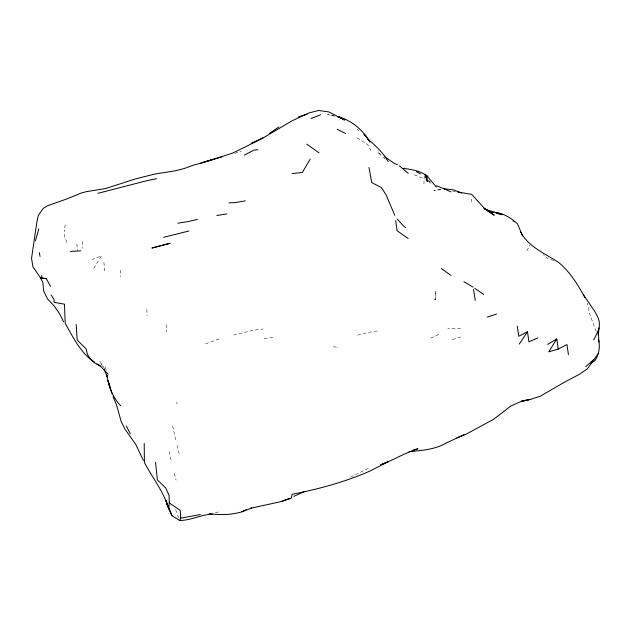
<?xml version="1.0" encoding="UTF-8"?>
<svg xmlns="http://www.w3.org/2000/svg" width="631" height="631" viewBox="0 0 631 631"><rect width="100%" height="100%" fill="white"/><g stroke="black" fill="none" stroke-linecap="round" stroke-linejoin="round"><path stroke-width="0.47" stroke-dasharray="3.15 2.37" d="M435.776 299.757L435.816 290.844L435.776 299.757L434.459 299.709L435.666 299.457M471.404 201.928L471.57 199.002M64.748 227.917L65.135 224.794M385.21 159.044L377.89 152.521L378.143 150.754M424.608 175.442L423.985 178.652L424 185.79M526.759 250.838L530.001 245.08M93.743 268.356L101.481 255.878L92.363 259.451M368.204 468.486L350.804 476.997M430.815 338.042L440.414 333.633M205.667 343.832L219.667 338.76M452.545 339.557L462.278 336.623M234.614 153.317L241.239 151.44M357.745 335.14L367.25 332.553L377.188 331.03M233.77 335.014L252.999 330.352L262.993 328.972M215.431 512.68L218.996 511.891M440.959 189.166L433.836 190.538L442.181 189.505M264.231 338.595L274.17 337.088M460.614 328.719L447.852 328.727M333.397 346.75L339.021 347.571M334.051 115.749L327.521 114.526L334.801 116.167M452.632 191.319L455.322 191.84M553.71 260.485L547.432 258.481L543.307 254.514M414.299 174.834L425.27 179.172M428.291 180.734L430.011 181.57M428.544 180.797L430.184 181.61M377.89 152.521L381.621 154.871M357.107 137.818L367.755 144.617L370.949 150.564M428.441 181.436L432.401 184.26M357.312 129.308L358.81 130.514M104.596 368.67L99.927 361.539L102.892 367.053M178.589 517.862L175.584 509.367M596.098 331.346L589.756 314.159L587.145 303.117M66.902 242.493L64.567 236.444L64.559 229.881M176.988 445.344L179.441 454.754M174.33 473.329L176.081 480.215M176.656 402.152L177.059 403.832M175.655 439.752L172.523 425.397M169.14 451.536L171.553 462.373M106.134 370.255L105.606 367.558L105.937 370.168M76.872 243.818L77.51 250.412M103.918 262.457L104.62 270.959M166.3 324.744L166.592 332.009M146.873 309.332L147.062 315.768M82.472 241.515L82.535 248.196M120.45 270.171L120.474 276.757"/><path stroke-width="0.95" d="M50.575 286.49L46.3 278.618L41.733 278.271L41.796 275.321M598.212 334.911L598.314 330.549A59.046 31.55 -5.3 0 0 597.778 317.141L595.222 312.077L583.273 294.535M598.369 334.73L599.04 327.962M155.518 462.215L157.379 479.923L165.693 487.858L169.045 495.469L169.305 502.954L168.651 508.31L172.003 515.716L179.788 520.512C191.019 520.338 201.202 514.715 212.347 514.036C221.804 515.077 231.411 514.722 240.616 512.175M591.137 363.204L595.12 360.388C599.174 354.101 600.207 346.616 598.543 339.399M35.439 240.868L38.806 228.879M179.788 520.512L180.711 518.154L180.221 510.4L169.305 502.954M593.739 339.959L598.314 330.549L598.914 342.136M310.176 159.099L302.359 172.437L292.279 173.596M558.222 349.077L556.779 338.942L548.781 351.838L558.222 349.077L566.961 344.565L568.405 354.693M519.258 344.061L527.484 331.748L528.904 341.813L537.896 337.932M598.456 353.265L587.477 368.749L579.037 374.498L564.611 382.094L540.317 396.173L531.002 399.265L521.253 401.229L530.285 399.384L520.496 401.702L510.897 406.025L493.694 419.229L465.986 434.27L456.891 437.914M593.818 359.615L585.805 366.572M269.256 133.551L278.863 126.997M556.779 338.942L547.708 344.384M244.41 155.131L253.859 150.107L257.992 149.689M527.484 331.748L518.761 336.291L517.302 326.124M464.195 434.593L445.896 443.199C434.735 449.745 421.563 450.329 409.022 451.764M388.262 461.687L370.003 471.041C345.125 481.958 318.797 489.08 292.145 494.239L291.317 498.19L282.025 501.322M293.73 496.392L304.844 491.336M251.162 143.347L263.261 137.7M241.492 511.78L246.729 509.414M388.286 461.6L380.682 464.787C393.373 460.102 404.944 452.853 417.982 448.775L412.587 450.368M241.539 512.072L251.808 507.892M311.051 118.581L320.706 114.724M290.015 498.206L281.237 501.566L250.57 508.278M367.534 139.183L370.081 142.07C362.92 129.962 351.593 120.395 337.94 116.538L344.55 120.079L328.861 111.924L318.726 110.488L308.945 112.941L292.074 120.821L261.344 138.986L232.642 153.104L203.505 162.553L193.725 165.03L184.055 168.595L174.274 170.985L154.556 174.109L135.002 179.038L105.866 188.48L86.155 191.69L81.549 192.936L66.815 198.939L47.451 205.816L43.239 208.411L38.317 215.313L36.59 223.753L31.55 258.473L32.946 266.858L40.439 277.766L42.829 282.349L43.586 290.844L47.428 298.786L54.337 306.177L59.661 313.859L63.597 321.778M487.266 317.07L496.613 314.064M203.403 162.285L222.27 156.725M298.502 116.861L306.958 114.274M213.207 159.343L200.863 162.995M188.827 231.025L163.587 237.311M97.892 193.346L146.747 180.711L156.559 178.691M197.337 219.414L187.699 221.686L177.753 223.177M427.187 181.247L427.432 181.649L425.168 174.353L427.187 181.247L426.958 175.765C419.962 170.804 411.12 169.258 402.712 168.359M200.358 514.565L180.711 518.154M245.238 200.847L235.379 202.567L228.872 202.866M216.859 215.51L226.766 213.917M70.467 251.446L80.76 250.815M212.347 514.036L209.2 514.068L210.699 514.052M491.746 212.221C501.582 212.024 510.432 217.395 517.459 223.8L522.642 235.97M457.372 191.919L471.649 194.356L485.2 209.192L494.223 215.195L484.647 208.908M46.3 278.618L40.439 277.766L41.733 278.271M496.226 213.317L502.599 214.729L485.499 209.46M337.538 116.782L339.352 117.2L337.94 116.538M450.881 191.856L443.625 188.645L453.452 189.899L461.592 193.047M397.435 164.691L394.62 163.595L384.61 156.756M436.565 185.782L444.965 189.158M487.889 210.659L492.937 212.75L483.874 208.269M96.969 363.89L100.187 365.751C93.002 363.046 86.889 357.185 86.321 349.132L77.163 339.967L76.177 324.444M337.269 129.316L345.622 133.543M416.515 171.758L420.412 173.833M463.935 281.686L473.053 287.144M405.938 227.665L403.998 226.466L397.151 219.06M513.106 220.85L514.557 221.828M474.835 288.367L483.725 294.385M408.115 238.463L397.088 230.741L395.653 220.621M306.824 144.191L318.978 152.805M441.314 268.522L450.913 275.384M94.618 362.194C80.468 353.084 73.259 337.411 65.19 323.34L64.472 304.166L54.069 302.312L54.021 299.331L51.072 295.024M98.531 365.018L101.078 366.863L108.224 374.215M408.241 173.328L399.423 165.843M364.048 134.742L366.295 136.556L364.095 134.584M366.264 137.313L368.252 139.396C375.879 145.848 383.23 152.828 388.136 161.646M426.958 175.765L436.352 187.084M120.726 405.717C112.365 397.388 108.761 386.038 106.694 374.704M520.512 231.877C528.462 246.792 544.671 253.465 558.19 262.086C569.974 271.653 577.815 284.597 584.945 297.714M394.793 215.305L386.196 195.129L382.347 188.984L381.1 187.415L371.754 182.58L368.954 167.452M126.232 425.878L130.325 433.773M143.355 460.433L135.831 444.524L125.001 429.198L121.097 421.271L116.514 404.826L113.107 396.812M172.003 515.716L165.85 500.746M166.111 500.596L168.414 507.734C163.342 491.123 152.394 477.675 144.404 462.547L144.223 443.467M169.7 510.613L166.6 503.246L168.414 507.734M104.162 369.411L107.538 377.441L107.183 375.642M112.129 393.878L107.98 380.469L110.338 388.672M108.508 381.787L109.321 385.754M39.303 252.613L40.053 256.517M473.502 289.448L475.277 300.403M170.039 243.298L152.055 247.999L170.039 243.298"/></g></svg>
